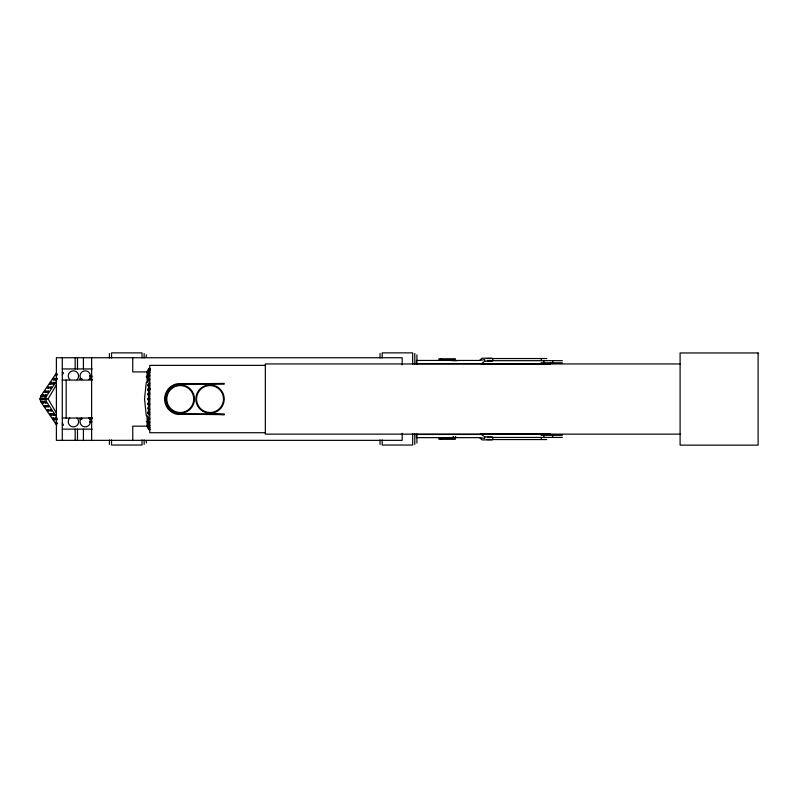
<?xml version="1.0" encoding="UTF-8"?>
<svg xmlns="http://www.w3.org/2000/svg" width="798" height="798" viewBox="0 0 798 798"><rect width="100%" height="100%" fill="white"/><g stroke="black" fill="none" stroke-linecap="round" stroke-linejoin="round"><path stroke-width="1.2" d="M149.844 371.16C151.849 368.676 147.131 368.686 149.775 369.005M147.72 372.038L148.787 368.856L149.775 368.826M57.047 379.848C54.005 381.514 55.511 377.534 57.356 378.342M42.154 399.638L42.154 398.272M146.313 382.212L144.528 399.04L146.313 415.878M44.289 396.047C44.419 393.973 47.85 394.222 45.416 396.047M147.64 371.678L148.707 368.447L149.775 368.447M56.618 425.184L40.907 401.943L39.9 398.96L40.907 395.968L56.618 372.726M56.389 381.464L46.583 395.968L45.576 398.96L46.583 401.943L56.389 416.446M54.673 383.768C48.269 385.883 57.237 379.339 53.536 383.998M149.775 370.122L148.707 370.122L147.64 373.155M148.707 372.297L147.64 375.599L148.707 372.297L149.775 372.297M148.707 375.279L147.64 378.412L148.707 375.279L149.775 375.279M57.077 375.18C55.301 377.634 55.032 373.414 57.596 374.212M52.289 383.429C45.366 386.86 54.803 378.701 50.982 383.998M148.707 378.99L147.64 381.843L148.707 378.99L149.775 378.99M39.9 398.96L48.109 398.96L56.389 384.885M62.294 374.851L63.541 372.726L62.294 372.726M147.7 385.673L148.717 384.047L149.775 384.028L149.775 383.15L148.707 383.16L147.7 385.673L149.825 385.643M57.117 378.91L56.329 379.868M54.813 419.568L53.775 418.042M42.912 396.027C45.167 394.382 41.965 393.883 41.735 396.047M148.707 387.948L147.71 390.023L148.707 387.948L149.775 387.928L149.834 389.993M492.226 361.205L484.695 361.205L481.463 363.639L416.446 363.639L416.446 360.447L479.558 360.447L482.082 358.192L492.226 358.192M48.259 388.087C51.501 384.915 44.01 388.506 48.798 388.117M50.803 388.087C54.045 384.875 46.553 388.476 51.351 388.117M44.678 399.668L44.678 398.242M149.775 393.224L147.64 393.793L147.64 394.791L149.775 394.232M53.775 379.868L54.813 378.342M45.416 392.247C48.848 388.806 40.828 392.985 46.254 392.247M479.558 360.447L484.695 359.609L484.695 361.205M148.717 388.905L149.785 388.885M487.169 358.541L546.73 358.541M455.379 358.771L438.98 358.771L438.98 359.968L455.459 359.968M452.167 360.666L456.945 360.666M487.269 360.666L562.331 360.666M541.054 362.801L562.331 362.801M680.105 363.948L265.335 363.948L265.335 434.142L680.105 434.142M481.394 364.078L550.51 364.078L550.51 362.801M265.335 365.364L149.775 365.364L149.775 432.725L265.335 432.725M62.294 368.945L92.209 368.945M149.775 370.471L148.707 370.122M147.65 371.918L132.757 371.918L132.757 357.733M148.707 372.806L149.775 372.806M89.615 375.818L91.85 375.818M148.707 375.938L149.775 375.938M89.585 376.307L91.91 376.307M146.353 376.307L148.478 376.307M90.144 377.015L91.91 377.015M146.353 377.015L148.478 377.015M79.67 379.04L82.054 379.04M89.396 379.04L91.73 379.04M79.67 379.349L82.054 379.349M89.396 379.349L92.059 379.349M148.707 379.768L149.775 379.768M62.294 380.057L92.488 380.057M40.907 395.968L46.583 395.968M42.803 398.242C40.05 396.676 40.05 401.234 42.803 399.668M45.356 398.242C42.573 396.736 42.623 401.195 45.356 399.668M149.775 398.531L147.64 398.531L147.64 399.559L149.775 399.559M43.91 401.863C38.015 400.736 46.164 405.564 42.912 401.883M46.464 401.863C40.568 400.895 48.778 405.474 45.416 401.863M40.907 401.943L46.583 401.943M149.775 404.855L147.64 404.297L147.64 403.289L149.775 403.858M46.254 405.673C40.828 404.935 48.828 409.165 45.416 405.673M149.775 409.992L148.707 409.992L147.64 407.928L149.775 409.035M48.798 409.793C43.94 409.354 51.511 413.165 48.259 409.823M51.351 409.793C46.493 409.354 54.065 413.165 50.803 409.823M149.775 414.78L148.707 414.78L147.64 413.165L147.64 412.287L149.775 412.287M147.64 412.287L148.707 413.903L149.775 413.903M224.268 414.651L176.218 414.132A15.621 15.621 0 0 1 176.218 383.958L224.218 383.429L224.218 384.147L180.258 384.147A14.903 14.903 0 0 0 165.356 399.04A14.903 14.903 0 0 0 180.258 413.943L224.218 413.943L224.268 414.651L210.083 413.943M88.807 417.853L92.488 417.853M62.294 418.032L92.468 418.032M149.775 419.1L148.707 419.1L147.64 416.237L148.707 418.322L149.775 418.322M79.67 418.561L82.054 418.561M89.396 418.561L92.059 418.561M79.67 419.05L82.054 419.05M89.396 419.05L91.73 419.05M57.356 419.568C55.611 420.446 53.905 416.366 57.057 418.142M89.585 421.603L91.91 421.603M146.353 421.603L148.478 421.603M89.615 422.092L91.85 422.092M149.775 422.81L148.707 422.81L147.64 419.678L148.707 422.152L149.775 422.152M57.596 423.698C55.092 424.546 55.222 420.237 57.077 422.731M62.294 425.184L63.541 425.184L62.294 423.06M149.775 425.793L148.707 425.793L147.64 422.481L148.707 425.284L149.775 425.284M147.65 426.172L132.757 426.172L132.757 440.346M149.775 427.967L148.707 427.967L147.64 424.586L148.707 427.618L149.775 427.618M62.294 429.144L92.209 429.144M149.775 429.264L148.707 429.264L147.64 425.903L148.707 429.085L149.775 429.085M149.775 429.643L148.707 429.643L147.64 426.401M480.725 434.012L550.51 434.012L550.51 435.289M541.054 435.289L562.331 435.289M484.695 436.885L484.695 438.481L479.558 437.643L416.446 437.643L416.446 434.451L481.463 434.451L484.695 436.885L492.226 436.885M452.167 437.424L456.945 437.424M487.269 437.424L562.331 437.424M455.379 439.319L438.98 439.319L438.98 438.122L455.459 438.122L455.459 436.576M487.169 439.548L546.73 439.548M492.226 439.898L482.082 439.898L479.558 437.643M149.844 369.035L148.787 368.856L147.64 372.008M53.536 413.913C57.326 418.501 48.209 412.147 54.673 414.142M50.982 413.913C54.952 418.98 45.267 411.279 52.289 414.481M56.329 418.042L57.117 419.01M48.109 398.96L56.389 413.025M54.713 418.611C57.227 422.77 48.758 415.918 54.613 418.421M148.707 383.16L148.717 384.047M552.645 360.666L552.645 362.801M552.645 435.289L552.645 437.424M543.887 360.666L543.887 362.801M543.887 435.289L543.887 437.424M541.293 358.541L541.293 360.666M541.293 437.424L541.293 439.548M492.845 358.541L492.845 360.666M492.845 437.424L492.845 439.548M453.284 436.576L453.284 438.122M440.925 358.771L440.925 359.968M440.925 438.122L440.925 439.319M416.915 354.861L416.915 363.958M416.915 433.952L416.915 443.05M414.79 353.484L414.79 364.237M414.79 433.673L414.79 444.426M412.666 364.477L412.666 352.866L382.172 352.866L382.172 357.943M412.666 433.434L412.666 445.045L382.172 445.045L382.172 439.967M402.182 364.826L402.182 357.733L56.389 357.733L56.389 440.346L402.182 440.346L402.182 433.264M380.048 353.484L380.048 357.943M380.048 439.967L380.048 444.426M148.707 393.224L148.707 394.232M148.707 398.531L148.707 399.559M148.707 403.858L148.707 404.855M148.707 409.035L148.707 409.992M148.707 413.903L148.707 414.78M148.707 418.322L148.707 419.1M148.707 422.152L148.707 422.81M148.707 425.284L148.707 425.793M148.498 385.055L148.498 413.025M147.071 371.299L147.071 382.402M147.071 415.688L147.071 426.79M146.273 354.861L146.273 356.975M146.273 440.935L146.273 443.05M144.139 353.484L144.139 357.943M144.139 439.967L144.139 444.426M142.014 357.943L142.014 352.866L111.53 352.866L111.53 357.943M142.014 439.967L142.014 445.045L111.53 445.045L111.53 439.967M109.406 353.484L109.406 357.943M109.406 439.967L109.406 444.426M91.63 357.733L91.63 440.346M83.421 357.733L83.421 368.945M83.421 429.144L83.421 440.346M77.486 357.733L77.486 368.945M77.486 429.144L77.486 440.346M75.162 357.733L75.162 368.945M75.162 429.144L75.162 440.346M66.164 380.057L66.164 418.032M62.294 357.733L62.294 440.346M88.897 418.032A5.187 5.187 0 0 1 88.897 425.364A5.187 5.187 0 0 1 81.566 425.364A5.187 5.187 0 0 1 81.566 418.032M77.087 418.032A5.187 5.187 0 0 1 77.087 425.364A5.187 5.187 0 0 1 69.755 425.364A5.187 5.187 0 0 1 69.755 418.032M69.755 379.688A5.187 5.187 0 0 1 69.755 372.357A5.187 5.187 0 0 1 77.087 372.357A5.187 5.187 0 0 1 77.087 379.688M81.566 379.688A5.187 5.187 0 0 1 81.566 372.357A5.187 5.187 0 0 1 88.897 372.357A5.187 5.187 0 0 1 88.897 379.688M54.503 379.768C49.187 380.736 57.406 376.018 54.503 379.768M46.833 392.137C50.075 392.626 48.279 388.826 46.833 392.137M46.833 405.673C47.85 408.935 50.404 405.623 46.833 405.673M758.1 352.955L680.105 352.955L680.105 445.134L758.1 445.134L758.1 352.955M203.3 410.711A13.466 13.466 0 0 0 223.51 399.04A13.466 13.466 0 0 0 203.3 387.379A13.466 13.466 0 0 0 203.3 410.711M173.525 410.711A13.466 13.466 0 0 0 193.734 399.04A13.466 13.466 0 0 0 173.525 387.379A13.466 13.466 0 0 0 173.525 410.711M202.941 411.329A14.184 14.184 0 0 0 224.218 399.04A14.184 14.184 0 0 0 202.941 386.761A14.184 14.184 0 0 0 202.941 411.329M173.166 411.329A14.184 14.184 0 0 0 194.443 399.04A14.184 14.184 0 0 0 173.166 386.761A14.184 14.184 0 0 0 173.166 411.329"/></g></svg>
